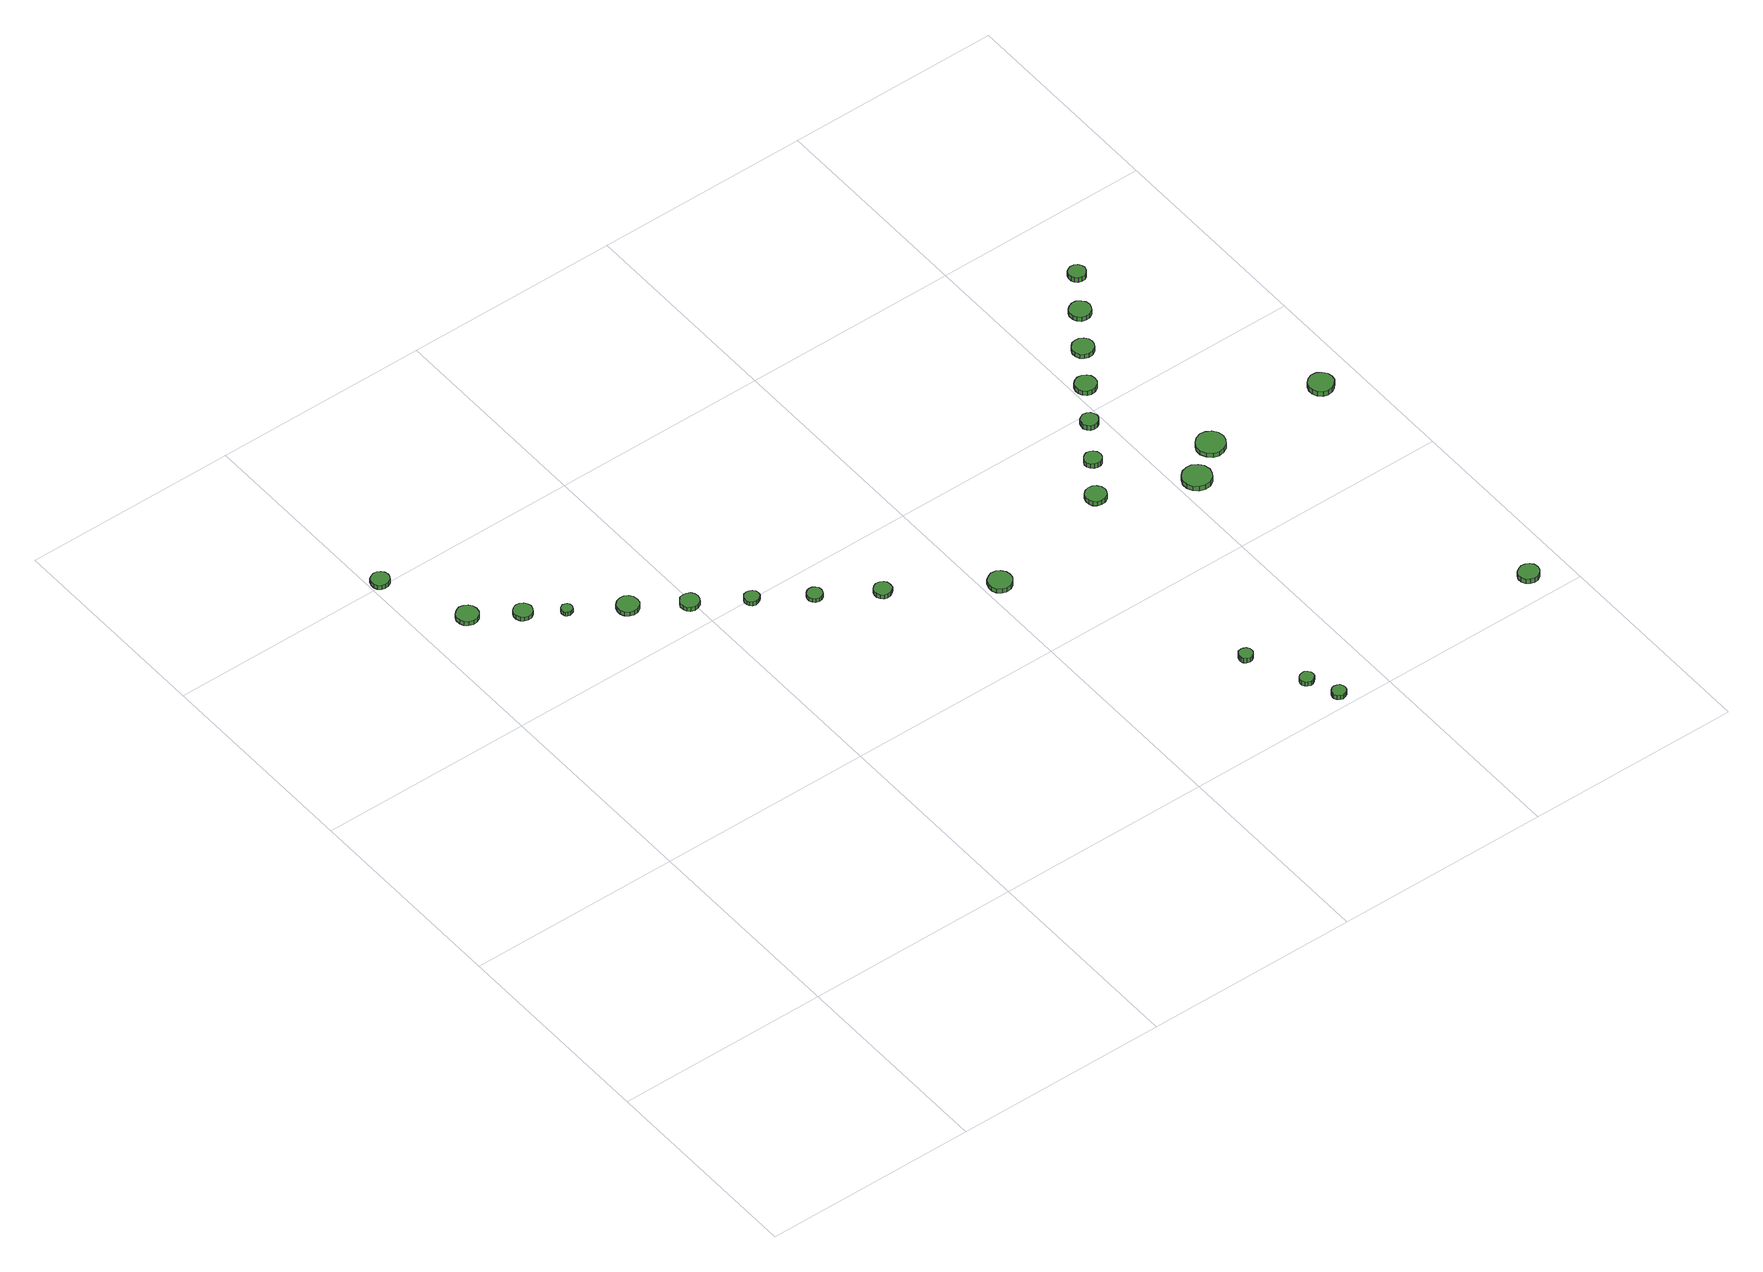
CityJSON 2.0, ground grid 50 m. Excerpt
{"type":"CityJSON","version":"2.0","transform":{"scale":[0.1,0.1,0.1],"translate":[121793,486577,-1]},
"CityObjects":{
"tree1":{"type":"SolitaryVegetationObject","attributes":{"function":"something"},"geometry":[{"type":"MultiSurface","lod":"1","boundaries":[[[0,1,2,3,4,5,6,7,8,9,10,11,12,13,14]],[[15,16,17,18,19,20,21,22,23,24,25,26,27,28,29]],[[0,29,28,1]],[[1,28,27,2]],[[2,27,26,3]],[[3,26,25,4]],[[4,25,24,5]],[[5,24,23,6]],[[6,23,22,7]],[[7,22,21,8]],[[8,21,20,9]],[[9,20,19,10]],[[10,19,18,11]],[[11,18,17,12]],[[12,17,16,13]],[[13,16,15,14]],[[14,15,29,0]]]}]},
"tree2":{"type":"SolitaryVegetationObject","attributes":{"function":"something"},"geometry":[{"type":"MultiSurface","lod":"1","boundaries":[[[30,31,32,33,34,35,36,37,38,39,40,41,42,43,44]],[[45,46,47,48,49,50,51,52,53,54,55,56,57,58,59]],[[30,59,58,31]],[[31,58,57,32]],[[32,57,56,33]],[[33,56,55,34]],[[34,55,54,35]],[[35,54,53,36]],[[36,53,52,37]],[[37,52,51,38]],[[38,51,50,39]],[[39,50,49,40]],[[40,49,48,41]],[[41,48,47,42]],[[42,47,46,43]],[[43,46,45,44]],[[44,45,59,30]]]}]},
"tree3":{"type":"SolitaryVegetationObject","attributes":{"function":"something"},"geometry":[{"type":"MultiSurface","lod":"1","boundaries":[[[60,61,62,63,64,65,66,67,68,69,70,71,72,73,74]],[[75,76,77,78,79,80,81,82,83,84,85,86,87,88,89]],[[60,89,88,61]],[[61,88,87,62]],[[62,87,86,63]],[[63,86,85,64]],[[64,85,84,65]],[[65,84,83,66]],[[66,83,82,67]],[[67,82,81,68]],[[68,81,80,69]],[[69,80,79,70]],[[70,79,78,71]],[[71,78,77,72]],[[72,77,76,73]],[[73,76,75,74]],[[74,75,89,60]]]}]},
"tree4":{"type":"SolitaryVegetationObject","attributes":{"function":"something"},"geometry":[{"type":"MultiSurface","lod":"1","boundaries":[[[90,91,92,93,94,95,96,97,98,99,100,101,102,103,104]],[[105,106,107,108,109,110,111,112,113,114,115,116,117,118,119]],[[90,119,118,91]],[[91,118,117,92]],[[92,117,116,93]],[[93,116,115,94]],[[94,115,114,95]],[[95,114,113,96]],[[96,113,112,97]],[[97,112,111,98]],[[98,111,110,99]],[[99,110,109,100]],[[100,109,108,101]],[[101,108,107,102]],[[102,107,106,103]],[[103,106,105,104]],[[104,105,119,90]]]}]},
"tree5":{"type":"SolitaryVegetationObject","attributes":{"function":"something"},"geometry":[{"type":"MultiSurface","lod":"1","boundaries":[[[120,121,122,123,124,125,126,127,128,129,130,131,132,133,134]],[[135,136,137,138,139,140,141,142,143,144,145,146,147,148,149]],[[120,149,148,121]],[[121,148,147,122]],[[122,147,146,123]],[[123,146,145,124]],[[124,145,144,125]],[[125,144,143,126]],[[126,143,142,127]],[[127,142,141,128]],[[128,141,140,129]],[[129,140,139,130]],[[130,139,138,131]],[[131,138,137,132]],[[132,137,136,133]],[[133,136,135,134]],[[134,135,149,120]]]}]},
"tree6":{"type":"SolitaryVegetationObject","attributes":{"function":"something"},"geometry":[{"type":"MultiSurface","lod":"1","boundaries":[[[150,151,152,153,154,155,156,157,158,159,160,161,162,163,164]],[[165,166,167,168,169,170,171,172,173,174,175,176,177,178,179]],[[150,179,178,151]],[[151,178,177,152]],[[152,177,176,153]],[[153,176,175,154]],[[154,175,174,155]],[[155,174,173,156]],[[156,173,172,157]],[[157,172,171,158]],[[158,171,170,159]],[[159,170,169,160]],[[160,169,168,161]],[[161,168,167,162]],[[162,167,166,163]],[[163,166,165,164]],[[164,165,179,150]]]}]},
"tree7":{"type":"SolitaryVegetationObject","attributes":{"function":"something"},"geometry":[{"type":"MultiSurface","lod":"1","boundaries":[[[180,181,182,183,184,185,186,187,188,189,190,191,192,193,194]],[[195,196,197,198,199,200,201,202,203,204,205,206,207,208,209]],[[180,209,208,181]],[[181,208,207,182]],[[182,207,206,183]],[[183,206,205,184]],[[184,205,204,185]],[[185,204,203,186]],[[186,203,202,187]],[[187,202,201,188]],[[188,201,200,189]],[[189,200,199,190]],[[190,199,198,191]],[[191,198,197,192]],[[192,197,196,193]],[[193,196,195,194]],[[194,195,209,180]]]}]},
"tree8":{"type":"SolitaryVegetationObject","attributes":{"function":"something"},"geometry":[{"type":"MultiSurface","lod":"1","boundaries":[[[210,211,212,213,214,215,216,217,218,219,220,221,222,223,224]],[[225,226,227,228,229,230,231,232,233,234,235,236,237,238,239]],[[210,239,238,211]],[[211,238,237,212]],[[212,237,236,213]],[[213,236,235,214]],[[214,235,234,215]],[[215,234,233,216]],[[216,233,232,217]],[[217,232,231,218]],[[218,231,230,219]],[[219,230,229,220]],[[220,229,228,221]],[[221,228,227,222]],[[222,227,226,223]],[[223,226,225,224]],[[224,225,239,210]]]}]},
"tree9":{"type":"SolitaryVegetationObject","attributes":{"function":"something"},"geometry":[{"type":"MultiSurface","lod":"1","boundaries":[[[240,241,242,243,244,245,246,247,248,249,250,251,252,253,254]],[[255,256,257,258,259,260,261,262,263,264,265,266,267,268,269]],[[240,269,268,241]],[[241,268,267,242]],[[242,267,266,243]],[[243,266,265,244]],[[244,265,264,245]],[[245,264,263,246]],[[246,263,262,247]],[[247,262,261,248]],[[248,261,260,249]],[[249,260,259,250]],[[250,259,258,251]],[[251,258,257,252]],[[252,257,256,253]],[[253,256,255,254]],[[254,255,269,240]]]}]},
"tree10":{"type":"SolitaryVegetationObject","attributes":{"function":"something"},"geometry":[{"type":"MultiSurface","lod":"1","boundaries":[[[270,271,272,273,274,275,276,277,278,279,280,281,282,283,284]],[[285,286,287,288,289,290,291,292,293,294,295,296,297,298,299]],[[270,299,298,271]],[[271,298,297,272]],[[272,297,296,273]],[[273,296,295,274]],[[274,295,294,275]],[[275,294,293,276]],[[276,293,292,277]],[[277,292,291,278]],[[278,291,290,279]],[[279,290,289,280]],[[280,289,288,281]],[[281,288,287,282]],[[282,287,286,283]],[[283,286,285,284]],[[284,285,299,270]]]}]},
"tree11":{"type":"SolitaryVegetationObject","attributes":{"function":"something"},"geometry":[{"type":"MultiSurface","lod":"1","boundaries":[[[300,301,302,303,304,305,306,307,308,309,310,311,312,313,314]],[[315,316,317,318,319,320,321,322,323,324,325,326,327,328,329]],[[300,329,328,301]],[[301,328,327,302]],[[302,327,326,303]],[[303,326,325,304]],[[304,325,324,305]],[[305,324,323,306]],[[306,323,322,307]],[[307,322,321,308]],[[308,321,320,309]],[[309,320,319,310]],[[310,319,318,311]],[[311,318,317,312]],[[312,317,316,313]],[[313,316,315,314]],[[314,315,329,300]]]}]},
"tree12":{"type":"SolitaryVegetationObject","attributes":{"function":"something"},"geometry":[{"type":"MultiSurface","lod":"1","boundaries":[[[330,331,332,333,334,335,336,337,338,339,340,341,342,343,344]],[[345,346,347,348,349,350,351,352,353,354,355,356,357,358,359]],[[330,359,358,331]],[[331,358,357,332]],[[332,357,356,333]],[[333,356,355,334]],[[334,355,354,335]],[[335,354,353,336]],[[336,353,352,337]],[[337,352,351,338]],[[338,351,350,339]],[[339,350,349,340]],[[340,349,348,341]],[[341,348,347,342]],[[342,347,346,343]],[[343,346,345,344]],[[344,345,359,330]]]}]},
"tree13":{"type":"SolitaryVegetationObject","attributes":{"function":"something"},"geometry":[{"type":"MultiSurface","lod":"1","boundaries":[[[360,361,362,363,364,365,366,367,368,369,370,371,372,373,374]],[[375,376,377,378,379,380,381,382,383,384,385,386,387,388,389]],[[360,389,388,361]],[[361,388,387,362]],[[362,387,386,363]],[[363,386,385,364]],[[364,385,384,365]],[[365,384,383,366]],[[366,383,382,367]],[[367,382,381,368]],[[368,381,380,369]],[[369,380,379,370]],[[370,379,378,371]],[[371,378,377,372]],[[372,377,376,373]],[[373,376,375,374]],[[374,375,389,360]]]}]},
"tree14":{"type":"SolitaryVegetationObject","attributes":{"function":"something"},"geometry":[{"type":"MultiSurface","lod":"1","boundaries":[[[390,391,392,393,394,395,396,397,398,399,400,401,402,403,404]],[[405,406,407,408,409,410,411,412,413,414,415,416,417,418,419]],[[390,419,418,391]],[[391,418,417,392]],[[392,417,416,393]],[[393,416,415,394]],[[394,415,414,395]],[[395,414,413,396]],[[396,413,412,397]],[[397,412,411,398]],[[398,411,410,399]],[[399,410,409,400]],[[400,409,408,401]],[[401,408,407,402]],[[402,407,406,403]],[[403,406,405,404]],[[404,405,419,390]]]}]},
"tree15":{"type":"SolitaryVegetationObject","attributes":{"function":"something"},"geometry":[{"type":"MultiSurface","lod":"1","boundaries":[[[420,421,422,423,424,425,426,427,428,429,430,431,432,433,434]],[[435,436,437,438,439,440,441,442,443,444,445,446,447,448,449]],[[420,449,448,421]],[[421,448,447,422]],[[422,447,446,423]],[[423,446,445,424]],[[424,445,444,425]],[[425,444,443,426]],[[426,443,442,427]],[[427,442,441,428]],[[428,441,440,429]],[[429,440,439,430]],[[430,439,438,431]],[[431,438,437,432]],[[432,437,436,433]],[[433,436,435,434]],[[434,435,449,420]]]}]},
"tree16":{"type":"SolitaryVegetationObject","attributes":{"function":"something"},"geometry":[{"type":"MultiSurface","lod":"1","boundaries":[[[450,451,452,453,454,455,456,457,458,459,460,461,462,463,464]],[[465,466,467,468,469,470,471,472,473,474,475,476,477,478,479]],[[450,479,478,451]],[[451,478,477,452]],[[452,477,476,453]],[[453,476,475,454]],[[454,475,474,455]],[[455,474,473,456]],[[456,473,472,457]],[[457,472,471,458]],[[458,471,470,459]],[[459,470,469,460]],[[460,469,468,461]],[[461,468,467,462]],[[462,467,466,463]],[[463,466,465,464]],[[464,465,479,450]]]}]},
"tree17":{"type":"SolitaryVegetationObject","attributes":{"function":"something"},"geometry":[{"type":"MultiSurface","lod":"1","boundaries":[[[480,481,482,483,484,485,486,487,488,489,490,491,492,493,494]],[[495,496,497,498,499,500,501,502,503,504,505,506,507,508,509]],[[480,509,508,481]],[[481,508,507,482]],[[482,507,506,483]],[[483,506,505,484]],[[484,505,504,485]],[[485,504,503,486]],[[486,503,502,487]],[[487,502,501,488]],[[488,501,500,489]],[[489,500,499,490]],[[490,499,498,491]],[[491,498,497,492]],[[492,497,496,493]],[[493,496,495,494]],[[494,495,509,480]]]}]},
"tree18":{"type":"SolitaryVegetationObject","attributes":{"function":"something"},"geometry":[{"type":"MultiSurface","lod":"1","boundaries":[[[510,511,512,513,514,515,516,517,518,519,520,521,522,523,524]],[[525,526,527,528,529,530,531,532,533,534,535,536,537,538,539]],[[510,539,538,511]],[[511,538,537,512]],[[512,537,536,513]],[[513,536,535,514]],[[514,535,534,515]],[[515,534,533,516]],[[516,533,532,517]],[[517,532,531,518]],[[518,531,530,519]],[[519,530,529,520]],[[520,529,528,521]],[[521,528,527,522]],[[522,527,526,523]],[[523,526,525,524]],[[524,525,539,510]]]}]},
"tree19":{"type":"SolitaryVegetationObject","attributes":{"function":"something"},"geometry":[{"type":"MultiSurface","lod":"1","boundaries":[[[540,541,542,543,544,545,546,547,548,549,550,551,552,553,554]],[[555,556,557,558,559,560,561,562,563,564,565,566,567,568,569]],[[540,569,568,541]],[[541,568,567,542]],[[542,567,566,543]],[[543,566,565,544]],[[544,565,564,545]],[[545,564,563,546]],[[546,563,562,547]],[[547,562,561,548]],[[548,561,560,549]],[[549,560,559,550]],[[550,559,558,551]],[[551,558,557,552]],[[552,557,556,553]],[[553,556,555,554]],[[554,555,569,540]]]}]},
"tree20":{"type":"SolitaryVegetationObject","attributes":{"function":"something"},"geometry":[{"type":"MultiSurface","lod":"1","boundaries":[[[570,571,572,573,574,575,576,577,578,579,580,581,582,583,584]],[[585,586,587,588,589,590,591,592,593,594,595,596,597,598,599]],[[570,599,598,571]],[[571,598,597,572]],[[572,597,596,573]],[[573,596,595,574]],[[574,595,594,575]],[[575,594,593,576]],[[576,593,592,577]],[[577,592,591,578]],[[578,591,590,579]],[[579,590,589,580]],[[580,589,588,581]],[[581,588,587,582]],[[582,587,586,583]],[[583,586,585,584]],[[584,585,599,570]]]}]},
"tree21":{"type":"SolitaryVegetationObject","attributes":{"function":"something"},"geometry":[{"type":"MultiSurface","lod":"1","boundaries":[[[600,601,602,603,604,605,606,607,608,609,610,611,612,613,614]],[[615,616,617,618,619,620,621,622,623,624,625,626,627,628,629]],[[600,629,628,601]],[[601,628,627,602]],[[602,627,626,603]],[[603,626,625,604]],[[604,625,624,605]],[[605,624,623,606]],[[606,623,622,607]],[[607,622,621,608]],[[608,621,620,609]],[[609,620,619,610]],[[610,619,618,611]],[[611,618,617,612]],[[612,617,616,613]],[[613,616,615,614]],[[614,615,629,600]]]}]},
"tree22":{"type":"SolitaryVegetationObject","attributes":{"function":"something"},"geometry":[{"type":"MultiSurface","lod":"1","boundaries":[[[630,631,632,633,634,635,636,637,638,639,640,641,642,643,644]],[[645,646,647,648,649,650,651,652,653,654,655,656,657,658,659]],[[630,659,658,631]],[[631,658,657,632]],[[632,657,656,633]],[[633,656,655,634]],[[634,655,654,635]],[[635,654,653,636]],[[636,653,652,637]],[[637,652,651,638]],[[638,651,650,639]],[[639,650,649,640]],[[640,649,648,641]],[[641,648,647,642]],[[642,647,646,643]],[[643,646,645,644]],[[644,645,659,630]]]}]},
"tree23":{"type":"SolitaryVegetationObject","attributes":{"function":"something"},"geometry":[{"type":"MultiSurface","lod":"1","boundaries":[[[660,661,662,663,664,665,666,667,668,669,670,671,672,673,674]],[[675,676,677,678,679,680,681,682,683,684,685,686,687,688,689]],[[660,689,688,661]],[[661,688,687,662]],[[662,687,686,663]],[[663,686,685,664]],[[664,685,684,665]],[[665,684,683,666]],[[666,683,682,667]],[[667,682,681,668]],[[668,681,680,669]],[[669,680,679,670]],[[670,679,678,671]],[[671,678,677,672]],[[672,677,676,673]],[[673,676,675,674]],[[674,675,689,660]]]}]},
"tree24":{"type":"SolitaryVegetationObject","attributes":{"function":"something"},"geometry":[{"type":"MultiSurface","lod":"1","boundaries":[[[690,691,692,693,694,695,696,697,698,699,700,701,702,703,704]],[[705,706,707,708,709,710,711,712,713,714,715,716,717,718,719]],[[690,719,718,691]],[[691,718,717,692]],[[692,717,716,693]],[[693,716,715,694]],[[694,715,714,695]],[[695,714,713,696]],[[696,713,712,697]],[[697,712,711,698]],[[698,711,710,699]],[[699,710,709,700]],[[700,709,708,701]],[[701,708,707,702]],[[702,707,706,703]],[[703,706,705,704]],[[704,705,719,690]]]}]}
},
"vertices":[
[45,1508,20],[43,1517,20],[38,1524,20],[30,1528,20],[22,1529,20],[14,1526,20],[7,1521,20],[4,1513,20],[4,1504,20],[7,1496,20],[14,1490,20],[22,1488,20],[30,1489,20],[38,1493,20],[43,1500,20],[43,1500,8],[38,1493,8],[30,1489,8],[22,1488,8],[14,1490,8],[7,1496,8],[4,1504,8],[4,1513,8],[7,1521,8],[14,1526,8],[22,1529,8],[30,1528,8],[38,1524,8],[43,1517,8],[45,1508,8],
[129,1318,19],[127,1328,19],[121,1336,19],[112,1341,19],[102,1343,19],[92,1339,19],[84,1332,19],[80,1323,19],[80,1312,19],[84,1303,19],[92,1296,19],[102,1293,19],[112,1294,19],[121,1299,19],[127,1307,19],[127,1307,8],[121,1299,8],[112,1294,8],[102,1293,8],[92,1296,8],[84,1303,8],[80,1312,8],[80,1323,8],[84,1332,8],[92,1339,8],[102,1343,8],[112,1341,8],[121,1336,8],[127,1328,8],[129,1318,8],
[223,1255,19],[221,1263,19],[216,1270,19],[208,1275,19],[199,1276,19],[191,1273,19],[184,1267,19],[181,1259,19],[181,1250,19],[184,1242,19],[191,1236,19],[199,1234,19],[208,1234,19],[216,1239,19],[221,1246,19],[221,1246,8],[216,1239,8],[208,1234,8],[199,1234,8],[191,1236,8],[184,1242,8],[181,1250,8],[181,1259,8],[184,1267,8],[191,1273,8],[199,1276,8],[208,1275,8],[216,1270,8],[221,1263,8],[223,1255,8],
[290,1204,19],[289,1209,19],[286,1214,19],[281,1216,19],[276,1217,19],[271,1215,19],[267,1212,19],[265,1207,19],[265,1201,19],[267,1196,19],[271,1193,19],[276,1191,19],[281,1192,19],[286,1194,19],[289,1199,19],[289,1199,8],[286,1194,8],[281,1192,8],[276,1191,8],[271,1193,8],[267,1196,8],[265,1201,8],[265,1207,8],[267,1212,8],[271,1215,8],[276,1217,8],[281,1216,8],[286,1214,8],[289,1209,8],[290,1204,8],
[409,1135,19],[407,1146,19],[401,1154,19],[392,1159,19],[382,1160,19],[372,1157,19],[364,1150,19],[360,1141,19],[360,1130,19],[364,1121,19],[372,1114,19],[382,1111,19],[392,1112,19],[401,1117,19],[407,1125,19],[407,1125,8],[401,1117,8],[392,1112,8],[382,1111,8],[372,1114,8],[364,1121,8],[360,1130,8],[360,1141,8],[364,1150,8],[372,1157,8],[382,1160,8],[392,1159,8],[401,1154,8],[407,1146,8],[409,1135,8],
[514,1066,19],[512,1075,19],[507,1082,19],[499,1086,19],[490,1087,19],[481,1085,19],[475,1078,19],[471,1070,19],[471,1061,19],[475,1053,19],[481,1047,19],[490,1044,19],[499,1045,19],[507,1050,19],[512,1057,19],[512,1057,8],[507,1050,8],[499,1045,8],[490,1044,8],[481,1047,8],[475,1053,8],[471,1061,8],[471,1070,8],[475,1078,8],[481,1085,8],[490,1087,8],[499,1086,8],[507,1082,8],[512,1075,8],[514,1066,8],
[618,996,19],[617,1003,19],[612,1009,19],[606,1012,19],[599,1013,19],[592,1011,19],[587,1006,19],[584,1000,19],[584,992,19],[587,986,19],[592,981,19],[599,979,19],[606,980,19],[612,983,19],[617,989,19],[617,989,8],[612,983,8],[606,980,8],[599,979,8],[592,981,8],[587,986,8],[584,992,8],[584,1000,8],[587,1006,8],[592,1011,8],[599,1013,8],[606,1012,8],[612,1009,8],[617,1003,8],[618,996,8],
[727,924,19],[726,931,19],[722,937,19],[715,941,19],[708,941,19],[701,939,19],[696,934,19],[693,928,19],[693,920,19],[696,914,19],[701,909,19],[708,907,19],[715,907,19],[722,911,19],[726,917,19],[726,917,8],[722,911,8],[715,907,8],[708,907,8],[701,909,8],[696,914,8],[693,920,8],[693,928,8],[696,934,8],[701,939,8],[708,941,8],[715,941,8],[722,937,8],[726,931,8],[727,924,8],
[849,848,19],[848,856,19],[843,863,19],[836,867,19],[827,868,19],[819,865,19],[813,859,19],[810,852,19],[810,843,19],[813,836,19],[819,830,19],[827,828,19],[836,829,19],[843,833,19],[848,839,19],[848,839,8],[843,833,8],[836,829,8],[827,828,8],[819,830,8],[813,836,8],[810,843,8],[810,852,8],[813,859,8],[819,865,8],[827,868,8],[836,867,8],[843,863,8],[848,856,8],[849,848,8],
[1059,713,26],[1057,724,26],[1050,733,26],[1041,739,26],[1029,740,26],[1019,736,26],[1010,729,26],[1006,718,26],[1006,707,26],[1010,697,26],[1019,689,26],[1029,686,26],[1041,687,26],[1050,693,26],[1057,702,26],[1057,702,14],[1050,693,14],[1041,687,14],[1029,686,14],[1019,689,14],[1010,697,14],[1006,707,14],[1006,718,14],[1010,729,14],[1019,736,14],[1029,740,14],[1041,739,14],[1050,733,14],[1057,724,14],[1059,713,14],
[1315,227,32],[1314,233,32],[1310,239,32],[1304,242,32],[1298,243,32],[1291,241,32],[1286,236,32],[1284,230,32],[1284,224,32],[1286,218,32],[1291,213,32],[1298,211,32],[1304,212,32],[1310,215,32],[1314,221,32],[1314,221,19],[1310,215,19],[1304,212,19],[1298,211,19],[1291,213,19],[1286,218,19],[1284,224,19],[1284,230,19],[1286,236,19],[1291,241,19],[1298,243,19],[1304,242,19],[1310,239,19],[1314,233,19],[1315,227,19],
[1375,97,29],[1374,104,29],[1370,109,29],[1364,113,29],[1357,113,29],[1351,111,29],[1346,107,29],[1343,101,29],[1343,94,29],[1346,88,29],[1351,84,29],[1357,81,29],[1364,82,29],[1370,86,29],[1374,91,29],[1374,91,17],[1370,86,17],[1364,82,17],[1357,81,17],[1351,84,17],[1346,88,17],[1343,94,17],[1343,101,17],[1346,107,17],[1351,111,17],[1357,113,17],[1364,113,17],[1370,109,17],[1374,104,17],[1375,97,17],
[1403,25,30],[1402,31,30],[1398,37,30],[1392,40,30],[1385,41,30],[1379,39,30],[1374,34,30],[1371,28,30],[1371,22,30],[1374,16,30],[1379,11,30],[1385,9,30],[1392,10,30],[1398,13,30],[1402,18,30],[1402,18,18],[1398,13,18],[1392,10,18],[1385,9,18],[1379,11,18],[1374,16,18],[1371,22,18],[1371,28,18],[1374,34,18],[1379,39,18],[1385,41,18],[1392,40,18],[1398,37,18],[1402,31,18],[1403,25,18],
[1365,787,29],[1363,797,29],[1357,805,29],[1349,810,29],[1339,811,29],[1329,808,29],[1322,802,29],[1318,792,29],[1318,782,29],[1322,773,29],[1329,767,29],[1339,764,29],[1349,765,29],[1357,770,29],[1363,778,29],[1363,778,17],[1357,770,17],[1349,765,17],[1339,764,17],[1329,767,17],[1322,773,17],[1318,782,17],[1318,792,17],[1322,802,17],[1329,808,17],[1339,811,17],[1349,810,17],[1357,805,17],[1363,797,17],[1365,787,17],
[1422,876,27],[1420,884,27],[1415,891,27],[1408,895,27],[1400,896,27],[1393,893,27],[1387,888,27],[1383,880,27],[1383,872,27],[1387,865,27],[1393,859,27],[1400,857,27],[1408,857,27],[1415,861,27],[1420,868,27],[1420,868,14],[1415,861,14],[1408,857,14],[1400,857,14],[1393,859,14],[1387,865,14],[1383,872,14],[1383,880,14],[1387,888,14],[1393,893,14],[1400,896,14],[1408,895,14],[1415,891,14],[1420,884,14],[1422,876,14],
[1571,699,31],[1568,713,31],[1560,724,31],[1548,731,31],[1535,732,31],[1522,728,31],[1512,719,31],[1506,706,31],[1506,693,31],[1512,680,31],[1522,671,31],[1535,667,31],[1548,668,31],[1560,675,31],[1568,686,31],[1568,686,18],[1560,675,18],[1548,668,18],[1535,667,18],[1522,671,18],[1512,680,18],[1506,693,18],[1506,706,18],[1512,719,18],[1522,728,18],[1535,732,18],[1548,731,18],[1560,724,18],[1568,713,18],[1571,699,18],
[1487,971,24],[1485,979,24],[1480,986,24],[1473,990,24],[1465,991,24],[1457,988,24],[1451,983,24],[1448,975,24],[1448,967,24],[1451,960,24],[1457,954,24],[1465,952,24],[1473,953,24],[1480,957,24],[1485,963,24],[1485,963,11],[1480,957,11],[1473,953,11],[1465,952,11],[1457,954,11],[1451,960,11],[1448,967,11],[1448,975,11],[1451,983,11],[1457,988,11],[1465,991,11],[1473,990,11],[1480,986,11],[1485,979,11],[1487,971,11],
[1551,1061,22],[1549,1071,22],[1543,1079,22],[1534,1084,22],[1524,1085,22],[1515,1082,22],[1507,1075,22],[1503,1066,22],[1503,1056,22],[1507,1047,22],[1515,1040,22],[1524,1037,22],[1534,1038,22],[1543,1043,22],[1549,1051,22],[1549,1051,10],[1543,1043,10],[1534,1038,10],[1524,1037,10],[1515,1040,10],[1507,1047,10],[1503,1056,10],[1503,1066,10],[1507,1075,10],[1515,1082,10],[1524,1085,10],[1534,1084,10],[1543,1079,10],[1549,1071,10],[1551,1061,10],
[1653,759,31],[1650,772,31],[1642,783,31],[1630,790,31],[1617,792,31],[1604,787,31],[1594,778,31],[1588,766,31],[1588,752,31],[1594,740,31],[1604,730,31],[1617,726,31],[1630,728,31],[1642,734,31],[1650,746,31],[1650,746,19],[1642,734,19],[1630,728,19],[1617,726,19],[1604,730,19],[1594,740,19],[1588,752,19],[1588,766,19],[1594,778,19],[1604,787,19],[1617,792,19],[1630,790,19],[1642,783,19],[1650,772,19],[1653,759,19],
[1614,1151,20],[1612,1161,20],[1606,1169,20],[1597,1174,20],[1587,1175,20],[1577,1172,20],[1570,1165,20],[1566,1156,20],[1566,1146,20],[1570,1136,20],[1577,1130,20],[1587,1126,20],[1597,1128,20],[1606,1133,20],[1612,1141,20],[1612,1141,8],[1606,1133,8],[1597,1128,8],[1587,1126,8],[1577,1130,8],[1570,1136,8],[1566,1146,8],[1566,1156,8],[1570,1165,8],[1577,1172,8],[1587,1175,8],[1597,1174,8],[1606,1169,8],[1612,1161,8],[1614,1151,8],
[1941,67,18],[1939,77,18],[1933,84,18],[1925,89,18],[1915,90,18],[1906,87,18],[1898,81,18],[1894,72,18],[1894,62,18],[1898,53,18],[1906,47,18],[1915,44,18],[1925,45,18],[1933,50,18],[1939,58,18],[1939,58,5],[1933,50,5],[1925,45,5],[1915,44,5],[1906,47,5],[1898,53,5],[1894,62,5],[1894,72,5],[1898,81,5],[1906,87,5],[1915,90,5],[1925,89,5],[1933,84,5],[1939,77,5],[1941,67,5],
[1676,1240,20],[1674,1250,20],[1668,1258,20],[1659,1264,20],[1649,1265,20],[1639,1261,20],[1632,1255,20],[1628,1246,20],[1628,1235,20],[1632,1226,20],[1639,1219,20],[1649,1216,20],[1659,1217,20],[1668,1222,20],[1674,1231,20],[1674,1231,8],[1668,1222,8],[1659,1217,8],[1649,1216,8],[1639,1219,8],[1632,1226,8],[1628,1235,8],[1628,1246,8],[1632,1255,8],[1639,1261,8],[1649,1265,8],[1659,1264,8],[1668,1258,8],[1674,1250,8],[1676,1240,8],
[1734,1331,20],[1732,1339,20],[1727,1346,20],[1720,1350,20],[1712,1351,20],[1704,1348,20],[1698,1343,20],[1695,1335,20],[1695,1327,20],[1698,1320,20],[1704,1314,20],[1712,1312,20],[1720,1312,20],[1727,1317,20],[1732,1323,20],[1732,1323,7],[1727,1317,7],[1720,1312,7],[1712,1312,7],[1704,1314,7],[1698,1320,7],[1695,1327,7],[1695,1335,7],[1698,1343,7],[1704,1348,7],[1712,1351,7],[1720,1350,7],[1727,1346,7],[1732,1339,7],[1734,1331,7],
[1940,761,26],[1938,773,26],[1930,783,26],[1920,789,26],[1908,790,26],[1897,786,26],[1888,778,26],[1883,767,26],[1883,755,26],[1888,744,26],[1897,736,26],[1908,733,26],[1920,734,26],[1930,740,26],[1938,750,26],[1938,750,13],[1930,740,13],[1920,734,13],[1908,733,13],[1897,736,13],[1888,744,13],[1883,755,13],[1883,767,13],[1888,778,13],[1897,786,13],[1908,790,13],[1920,789,13],[1930,783,13],[1938,773,13],[1940,761,13]
]}
